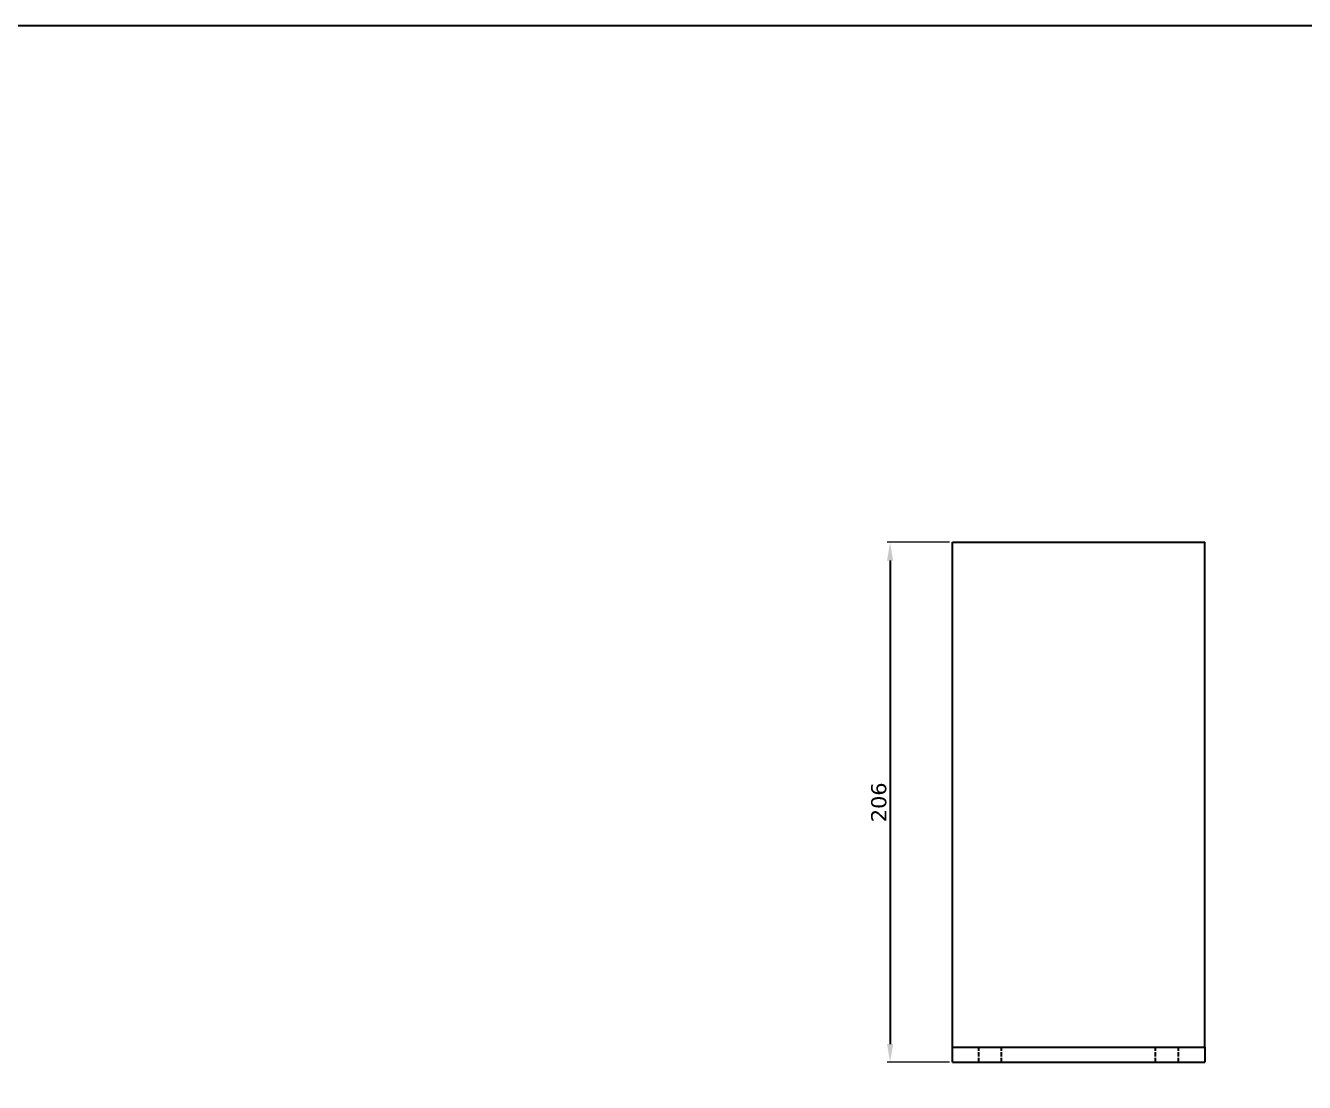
# Model space of a CAD drawing. Header units: millimetres. Extents: x 111849 to 113968, y -11137 to -9484.
# Drawn here: x 112356 to 112862, y -9903 to -9484 of the extents above; entities that cross this region are included whole.
import ezdxf

# ---------------------------------------------------------------- set-up
doc = ezdxf.new("R2010")
doc.units = ezdxf.units.MM
doc.linetypes.add('ACAD_ISO02W100', pattern=[15, 12, -3])
for name, color, linetype in [('_RB_dimension', 142, 'Continuous'), ('_RB_product', 7, 'Continuous'), ('_RB_text', 7, 'Continuous')]:
    doc.layers.add(name, color=color, linetype=linetype)
doc.styles.add('rothoblaas', font='verdana.ttf', dxfattribs={"height": 6})
doc.dimstyles.new('rothoblaas', dxfattribs={"dimscale": 1.2, "dimtxt": 6.5, "dimasz": 6, "dimexe": 1, "dimexo": 1, "dimgap": 1.1, "dimtad": 1, "dimdsep": 46, "dimtxsty": 'rothoblaas', "dimcen": 0, "dimclrd": 256, "dimclre": 256, "dimclrt": 256, "dimazin": 2, "dimtp": 0.1, "dimtm": 0.1, "dimtfac": 0.71, "dimtmove": 0, "dimatfit": 3, "dimfxl": 1, "dimlwd": -1, "dimlwe": 18, "dimarcsym": 0})

# ---------------------------------------------------------------- blocks, each defined once
blk = doc.blocks.new('*D373')
at = {"layer": '_RB_dimension', "lineweight": 18}
for p, q in [((112721.82, -9688.99), (112697.13, -9688.99)), ((112721.82, -9894.99), (112697.13, -9894.99))]:
    blk.add_line(p, q, dxfattribs=at)
at = {"layer": '_RB_dimension'}
blk.add_line((112698.33, -9696.19), (112698.33, -9887.79), dxfattribs=at)
for points in [[(112697.13, -9696.19), (112699.53, -9696.19), (112698.33, -9688.99)], [(112697.13, -9887.79), (112699.53, -9887.79), (112698.33, -9894.99)]]:
    blk.add_solid(points, dxfattribs=at)
at = {"layer": 'Defpoints', "color": 0, "transparency": 16777216}
for p in [(112723.02, -9688.99), (112698.33, -9894.99), (112723.02, -9894.99)]:
    blk.add_point(p, dxfattribs=at)
at = {"layer": '_RB_dimension', "insert": (112693.88, -9791.99), "char_height": 6, "attachment_point": 5, "rotation": 90, "style": 'rothoblaas'}
blk.add_mtext('206', dxfattribs=at)
blk = doc.blocks.new('F70100_front')
at = {"layer": '_RB_product'}
for p, q in [((112723.02, -9688.99), (112823.02, -9688.99)), ((112723.02, -9888.99), (112723.02, -9688.99)), ((112823.02, -9888.99), (112823.02, -9688.99)), ((112723.02, -9888.99), (112823.02, -9888.99)), ((112723.02, -9894.99), (112723.02, -9888.99)), ((112823.02, -9888.99), (112823.02, -9894.99)), ((112723.02, -9894.99), (112823.02, -9894.99))]:
    blk.add_line(p, q, dxfattribs=at)
at = {"layer": '_RB_product', "linetype": 'ACAD_ISO02W100', "ltscale": 0.15}
for p, q in [((112733.52, -9894.99), (112733.52, -9888.99)), ((112742.52, -9894.99), (112742.52, -9888.99)), ((112803.52, -9894.99), (112803.52, -9888.99)), ((112812.52, -9894.99), (112812.52, -9888.99))]:
    blk.add_line(p, q, dxfattribs=at)

msp = doc.modelspace()

# ---------------------------------------------------------------- linework, layer by layer
msp.add_lwpolyline([(111849.326, -9484.249), (113967.823, -9484.249), (113967.823, -10282.533), (111849.326, -10282.533)], close=True)

# ---------------------------------------------------------------- block references
at = {"layer": '_RB_text'}
msp.add_blockref('F70100_front', (0, 0), dxfattribs=at)

# ---------------------------------------------------------------- dimensions: what is measured, and where the dimension line sits
at = {"layer": '_RB_dimension'}
dim = msp.add_linear_dim(base=(112698.329, -9894.994), p1=(112723.017, -9688.994), p2=(112723.017, -9894.994), angle=90, dimstyle='rothoblaas', dxfattribs=at)
dim.commit()
dim.dimension.update_dxf_attribs({"geometry": '*D373', "text_midpoint": (112693.884, -9791.994)})

doc.saveas('drawing.dxf')
